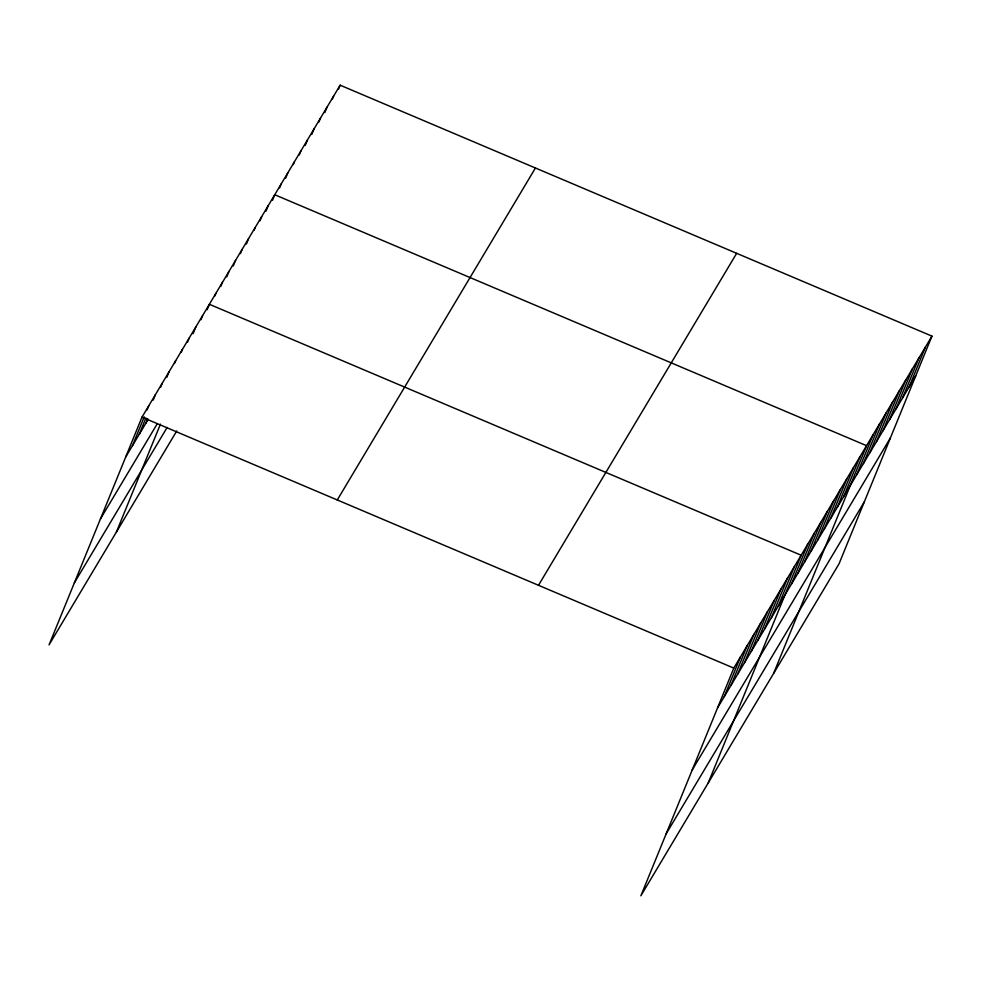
<?xml version="1.0" encoding="UTF-8"?>
<svg xmlns="http://www.w3.org/2000/svg" width="981" height="981" viewBox="0 0 981 981"><rect width="100%" height="100%" fill="white"/><g stroke="black" fill="none" stroke-linecap="round" stroke-linejoin="round"><path stroke-width="1.47" d="M931.95 336.127L733.788 668.098L640.863 895.812L839.025 563.842L931.95 336.127L340.137 85.188L141.975 417.158L49.05 644.873L176.727 430.978M132.484 445.644L144.232 416.839M147.04 409.984L148.72 405.864M139.216 434.362L145.936 417.894M153.22 400.064L155.452 394.583M145.961 423.069L147.641 418.961M160.516 387.409L162.196 383.289M166.684 377.489L168.928 372.007M174.544 363.46L175.66 360.726M181.289 352.179L182.405 349.432M187.457 342.259L189.137 338.151M193.073 333.724L195.881 326.857M200.933 319.683L202.613 315.575M116.42 531.996L160.443 424.135M207.114 309.775L209.358 304.282L801.158 555.234L708.233 782.936M214.778 296.078L215.894 293.331M220.75 286.489L222.429 282.381M226.734 276.912L228.965 271.418M233.27 265.949L235.514 260.468M240.37 253.625L242.049 249.517M246.354 244.048L248.585 238.555M254.005 230.351L255.134 227.604M259.99 220.762L261.669 216.654M265.961 211.185L268.205 205.691M272.51 200.222L274.741 194.741L866.554 445.681L773.629 673.395M279.61 187.898L281.289 183.79M285.581 178.321L287.825 172.828M293.245 164.624L294.361 161.877M299.217 155.035L300.897 150.915M305.201 145.458L307.445 139.964M311.737 134.495L313.981 129.014M318.837 122.171L320.517 118.051M324.821 112.582L327.065 107.101M332.485 98.885L333.601 96.15M338.457 89.308L340.137 85.188M724.297 696.584L740.532 656.804M731.029 685.302L747.264 645.523M737.773 674.008L753.997 634.241M744.505 662.727L760.741 622.947M751.25 651.433L767.473 611.666M757.982 640.152L774.217 600.372M764.714 628.87L780.95 589.091M771.458 617.576L787.694 577.797M778.191 606.295L794.426 566.515M791.471 584.051L807.706 544.271M798.007 573.1L814.242 533.321M804.555 562.138L820.778 522.358M811.091 551.187L827.326 511.408M817.627 540.237L833.862 500.457M824.163 529.274L840.398 489.494M830.711 518.324L846.934 478.544M837.247 507.361L853.482 467.594M843.783 496.411L860.018 456.631M856.867 474.497L873.102 434.73M863.403 463.547L879.638 423.767M869.939 452.597L886.174 412.817M876.487 441.634L892.71 401.867M883.023 430.684L899.258 390.904M889.559 419.733L905.794 379.954M896.094 408.77L912.33 368.991M902.643 397.82L918.866 358.04M909.179 386.87L925.414 347.09M125.74 456.925L148.205 419.304M100.43 518.949L157.328 423.645M74.36 582.849L167.162 427.385M337.28 499.967L535.442 167.996M538.495 585.289L736.657 253.319M717.552 707.877L915.714 375.907M692.243 769.889L890.405 437.931M666.173 833.789L864.335 501.831M141.975 417.158L733.788 668.098"/></g></svg>
